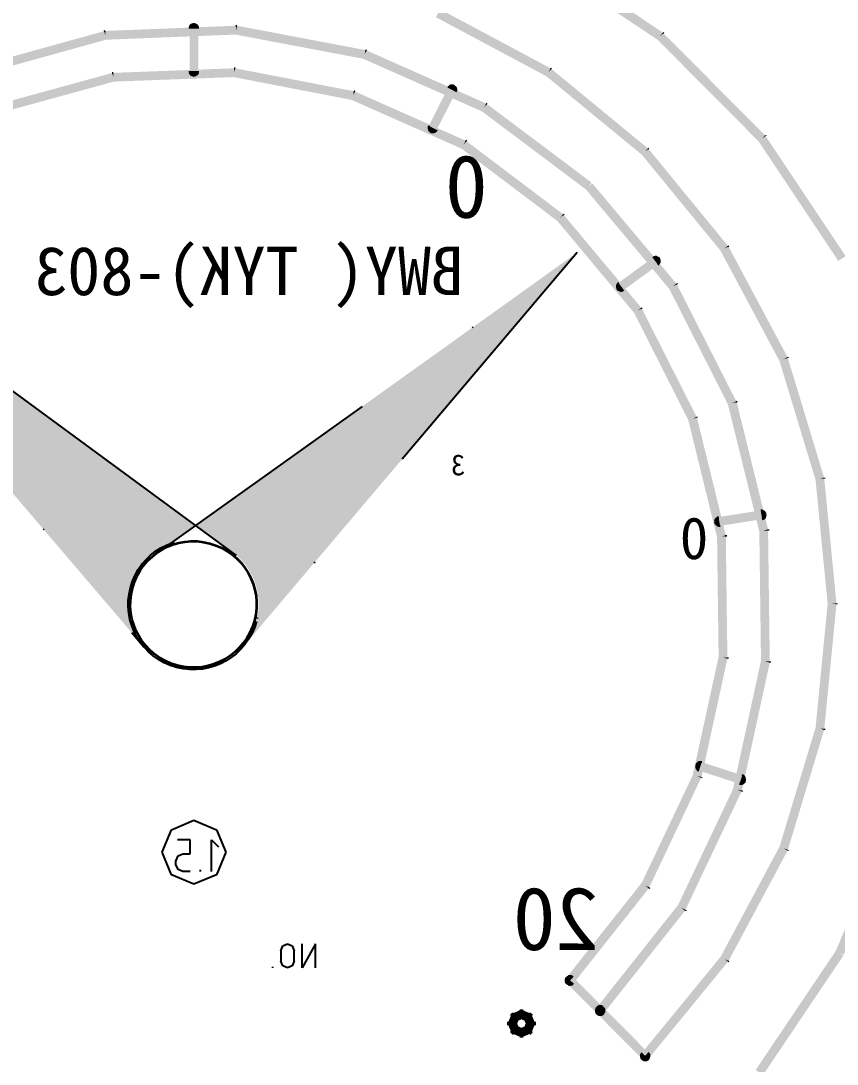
# Model space of a CAD drawing. Header units: millimetres. Extents: x -185079 to -2648, y 85916 to 249201.
# Drawn here: x -52766.3 to -52689.7, y 133402.8 to 133500.7 of the extents above; entities that cross this region are included whole.
import ezdxf

# ---------------------------------------------------------------- set-up
doc = ezdxf.new("R2010")
doc.units = ezdxf.units.MM
doc.linetypes.add('DASHDOT', pattern=[25.4, 12.7, -6.35, 0, -6.35])
doc.layers.get('0').update_dxf_attribs({"color": 255, "linetype": 'DASHDOT'})
doc.layers.add('1', color=4, linetype='Continuous')
doc.layers.add('细实线', color=3, linetype='Continuous', lineweight=35)
doc.styles.add('PDF SimSun', font='simsun.ttc')

msp = doc.modelspace()

# ---------------------------------------------------------------- hatches: boundary and pattern name
at = {"extrusion": (-0.004685415688226612, -0.01745240643729066, 0.9998367168639968)}
for points in [[(-85531.29033492669, 115290.3490224225), (-85531.14939437693, 115290.7447879433), (-85531.00897121709, 115291.1396562308), (-85518.19739240655, 115286.773698441), (-85518.33852287797, 115286.3786402318), (-85518.47965334938, 115285.9835820226)], [(-85539.11647017917, 115282.6406830612), (-85539.02056163379, 115283.051656029), (-85538.92517047832, 115283.4617317636), (-85527.49137617528, 115280.8013107699), (-85527.58747464232, 115280.3910451136), (-85527.68267587612, 115279.9802620675)], [(-85568.52536547373, 115272.5593564341), (-85568.6455403645, 115272.9532570246), (-85568.76481802203, 115273.3466402252), (-85557.03771355053, 115277.0043332511), (-85556.91824597132, 115276.6102427389), (-85556.79807108056, 115276.2163421484)], [(-85560.7834932046, 115275.7240389695), (-85560.38669141417, 115275.8305850188), (-85560.43038025244, 115275.9424582148), (-85560.50955263719, 115276.0311541114), (-85560.59714080715, 115276.1031824201), (-85560.71698385545, 115276.1400091327), (-85560.8391128209, 115276.1345151192), (-85560.94167299847, 115276.106976479), (-85561.05012760464, 115276.0505560325), (-85561.13469759989, 115275.9588419611), (-85561.17513282399, 115275.8524378326), (-85561.19852061679, 115275.7362032958), (-85561.18029499504, 115275.6174929202)], [(-85561.18029499504, 115275.6174929202), (-85560.7834932046, 115275.7240389695), (-85560.38669141417, 115275.8305850188), (-85559.350668778, 115271.9722004077), (-85559.74747056844, 115271.8656543585), (-85560.14427235887, 115271.7591083092)], [(-85556.88789964987, 115276.192222098), (-85556.91824597132, 115276.6102427389), (-85556.9478849812, 115277.0284533014), (-85544.71920923828, 115277.9483542322), (-85544.68886291682, 115277.5303335913), (-85544.65922390694, 115277.1121230288)], [(-85579.00841144762, 115266.363996364), (-85579.21409908465, 115266.720527906), (-85579.41997664334, 115267.0777667596), (-85568.85052068996, 115273.3099784882), (-85568.6455403645, 115272.9532570246), (-85568.4396628058, 115272.596018171)], [(-85518.54425414166, 115286.0208340963), (-85518.33852287797, 115286.3786402318), (-85518.13279161429, 115286.7364463673), (-85506.42656377696, 115279.9436019009), (-85506.6330023522, 115279.5856058438), (-85506.83873361588, 115279.2277997083)], [(-85544.7551823443, 115277.1136561166), (-85544.68886291682, 115277.5303335913), (-85544.62254348933, 115277.9470110661), (-85532.48874955303, 115276.0516206345), (-85532.55506898051, 115275.6349431598), (-85532.621388408, 115275.218265685)], [(-85566.77719755861, 115268.9604390921), (-85566.8966651378, 115269.3545296043), (-85567.016132717, 115269.7486201165), (-85556.16790913316, 115273.1013170508), (-85556.04844155397, 115272.7072265386), (-85555.92897397476, 115272.3131360264)], [(-85556.01809523252, 115272.2892058977), (-85556.04844155397, 115272.7072265386), (-85556.07808056385, 115273.1254371011), (-85544.75448118267, 115273.9395678669), (-85544.72413486122, 115273.5215472259), (-85544.69468577298, 115273.104043975)], [(-85527.76090550986, 115280.0146129413), (-85527.58747464232, 115280.3910451136), (-85527.41404377477, 115280.767477286), (-85516.72317447432, 115275.9147390591), (-85516.89660534187, 115275.5383068868), (-85517.0700362094, 115275.1618747144)], [(-85576.4873663582, 115263.2615211095), (-85576.69324391689, 115263.6187599631), (-85576.89893155392, 115263.9752915051), (-85567.10254269649, 115269.7117684579), (-85566.8966651378, 115269.3545296043), (-85566.69097750077, 115268.9979980623)], [(-85559.74747056844, 115271.8656543585), (-85560.14427235887, 115271.7591083092), (-85560.10039359896, 115271.6465278016), (-85560.02192852578, 115271.5576419833), (-85559.93363304423, 115271.4858035963), (-85559.81449730751, 115271.448786962), (-85559.69236834206, 115271.4542809755), (-85559.5898081645, 115271.4818196157), (-85559.48135355832, 115271.5382400622), (-85559.39607625149, 115271.6301440552), (-85559.35634833897, 115271.7363582621), (-85559.33225323459, 115271.8527827205), (-85559.350668778, 115271.9722004077)], [(-85544.79135152193, 115273.1053871411), (-85544.72413486122, 115273.5215472259), (-85544.65781543372, 115273.9382247007), (-85533.4393785746, 115272.1815119566), (-85533.50588792376, 115271.7655417934), (-85533.57291466283, 115271.348674397)], [(-85536.31248493146, 115272.4549965435), (-85536.71914207622, 115272.5376560907), (-85537.12598914266, 115272.6210229495), (-85536.31045613422, 115276.5367539685), (-85535.90431637935, 115276.4531971881), (-85535.49765923458, 115276.3705376409)], [(-85535.90431637935, 115276.4531971881), (-85535.49765923458, 115276.3705376409), (-85535.48700305002, 115276.4833535879), (-85535.51796028003, 115276.5986453737), (-85535.57438072654, 115276.7070999799), (-85535.65284579972, 115276.7959857982), (-85535.7633758296, 115276.8489627089), (-85535.87961036642, 115276.8723505017), (-85535.99832074204, 115276.8541248799), (-85536.11290521629, 115276.8233575716), (-85536.20179103459, 115276.7448924984), (-85536.27433673316, 115276.6564070952), (-85536.31045613422, 115276.5367539685)], [(-85532.71234965, 115275.249197969), (-85532.55506898051, 115275.6349431598), (-85532.39778831103, 115276.0206883505), (-85520.99767493152, 115271.4410462342), (-85521.15495560101, 115271.0553010434), (-85521.31223627049, 115270.6695558527)], [(-85536.71914207622, 115272.5376560907), (-85537.12598914266, 115272.6210229495), (-85537.13664532722, 115272.5082070025), (-85537.1056880972, 115272.3929152166), (-85537.0492676507, 115272.2844606105), (-85536.97080257752, 115272.1955747922), (-85536.86027254765, 115272.1425978815), (-85536.74403801082, 115272.1192100887), (-85536.62532763519, 115272.1374357104), (-85536.51003584938, 115272.1683929404), (-85536.42185734265, 115272.246668092), (-85536.34931164408, 115272.3351534952), (-85536.31248493146, 115272.4549965435)], [(-85533.66316859324, 115271.3797966026), (-85533.50588792376, 115271.7655417934), (-85533.34860725429, 115272.1512869842), (-85522.81665000526, 115267.8875493729), (-85522.97322336317, 115267.5019941038), (-85523.13050403266, 115267.1162489131)], [(-85506.90694291962, 115279.2784907019), (-85506.6330023522, 115279.5856058438), (-85506.35835447322, 115279.8929109074), (-85496.19052014958, 115270.9557725498), (-85496.46446071699, 115270.6486574079), (-85496.73910859598, 115270.3413523443)], [(-85517.13463700168, 115275.1991267881), (-85516.89660534187, 115275.5383068868), (-85516.65767644883, 115275.8769695954), (-85507.10592303285, 115269.0280969412), (-85507.34395469267, 115268.6889168426), (-85507.58217627413, 115268.3504440555)], [(-85521.39369457238, 115270.7159310232), (-85521.15495560101, 115271.0553010434), (-85520.91673401954, 115271.3937738305), (-85510.8593923645, 115264.3507937941), (-85511.09761394597, 115264.0123210071), (-85511.33635291734, 115263.6729509868)], [(-85523.21215225621, 115267.1633313951), (-85522.97322336317, 115267.5019941038), (-85522.73519170337, 115267.8411742024), (-85513.44523947446, 115261.3064668462), (-85513.6841683675, 115260.9678041375), (-85513.9222000273, 115260.6286240389)], [(-85507.65109288943, 115268.4009451274), (-85507.34395469267, 115268.6889168426), (-85507.03700641755, 115268.9775958693), (-85498.9946246793, 115260.3903336392), (-85499.30086564284, 115260.1018445342), (-85499.6080038396, 115259.813872819)], [(-85513.6232495503, 115266.109564104), (-85513.29460717161, 115265.8542950913), (-85512.96525748135, 115265.5992160002), (-85515.46693501118, 115262.4955923519), (-85515.79628470143, 115262.750671443), (-85516.12563439169, 115263.0057505341)], [(-85513.29460717161, 115265.8542950913), (-85512.96525748135, 115265.5992160002), (-85512.90886198085, 115265.6970144218), (-85512.88547418804, 115265.8132489586), (-85512.88684230017, 115265.9228362375), (-85512.91779953017, 115266.0381280233), (-85512.9876588965, 115266.142974118), (-85513.07543698812, 115266.2157097382), (-85513.19528003642, 115266.2525364508), (-85513.31151457326, 115266.2759242437), (-85513.42680635906, 115266.2449670137), (-85513.53867955506, 115266.2012781754), (-85513.6232495503, 115266.109564104)], [(-85515.79628470143, 115262.750671443), (-85516.12563439169, 115263.0057505341), (-85516.18132258064, 115262.9081420341), (-85516.205417685, 115262.7917175756), (-85516.20334226132, 115262.6823202184), (-85516.17238503131, 115262.5670284326), (-85516.10252566499, 115262.4621823379), (-85516.01474757337, 115262.3894467177), (-85515.89490452506, 115262.3526200051), (-85515.77866998823, 115262.3292322123), (-85515.66337820243, 115262.3601894423), (-85515.552212318, 115262.4036883589), (-85515.46693501118, 115262.4955923519)], [(-85511.4079808109, 115263.7363735886), (-85511.09761394597, 115264.0123210071), (-85510.78705715937, 115264.287561114), (-85502.56784464439, 115255.1434087427), (-85502.87750419776, 115254.8676512459), (-85503.18806098435, 115254.592411139)], [(-85513.99453523243, 115260.6918567191), (-85513.6841683675, 115260.9678041375), (-85513.3736115809, 115261.2430442444), (-85505.78652750328, 115252.7670879284), (-85506.0963769783, 115252.4920377432), (-85506.40674384324, 115252.2160903247)], [(-85499.65397859502, 115259.8834252889), (-85499.30086564284, 115260.1018445342), (-85498.94794261233, 115260.320971091), (-85492.74293907592, 115250.3470641252), (-85493.09586210645, 115250.1279375683), (-85493.44897505862, 115249.909518323)], [(-85503.24747465957, 115254.6583550974), (-85502.87750419776, 115254.8676512459), (-85502.50824104752, 115255.0767574728), (-85496.56864094432, 115244.3036109918), (-85496.93790409456, 115244.0945047649), (-85497.3071672448, 115243.885398538)], [(-85506.46905871836, 115252.2956631246), (-85506.0963769783, 115252.4920377432), (-85505.72711382806, 115252.70114397), (-85500.25208077728, 115242.7374908825), (-85500.62134392752, 115242.5283846557), (-85500.99402566758, 115242.3320100371)], [(-85493.48240812743, 115249.9831966943), (-85493.09586210645, 115250.1279375683), (-85492.70950600712, 115250.2733857539), (-85488.57232421456, 115239.2627183364), (-85488.95887023554, 115239.1179774623), (-85489.34541625652, 115238.9732365883)], [(-85501.17857217652, 115243.8354714899), (-85501.34877626706, 115244.2151803312), (-85501.44108067517, 115244.1494468663), (-85501.52996649346, 115244.0709817931), (-85501.58223609258, 115243.9606416849), (-85501.59018099889, 115243.834904208), (-85501.57537396695, 115243.7289254406), (-85501.53149520703, 115243.616344933), (-85501.45232282228, 115243.5276490364), (-85501.35200304406, 115243.4590393176), (-85501.24489160402, 115243.4187940151), (-85501.12276263857, 115243.4242880286), (-85501.00747085275, 115243.4552452586)], [(-85497.69535091308, 115245.8422472035), (-85497.52495690089, 115245.4618310506), (-85497.35404549878, 115245.0823121309), (-85501.00747085275, 115243.4552452586), (-85501.17857217652, 115243.8354714899), (-85501.34877626706, 115244.2151803312)], [(-85497.52495690089, 115245.4618310506), (-85497.35404549878, 115245.0823121309), (-85497.26244840224, 115245.1478556742), (-85497.17356258395, 115245.2263207473), (-85497.12058567326, 115245.3368507772), (-85497.11334807852, 115245.4623983325), (-85497.12815511046, 115245.5683770999), (-85497.17184394872, 115245.6802502959), (-85497.2503090219, 115245.7691361141), (-85497.35152603334, 115245.8382632229), (-85497.45863747339, 115245.8785085253), (-85497.58076643884, 115245.8730145118), (-85497.69535091308, 115245.8422472035)], [(-85501.01814571796, 115242.4218386064), (-85500.62134392752, 115242.5283846557), (-85500.22454213709, 115242.634930705), (-85497.13392396616, 115231.6867618188), (-85497.53072575659, 115231.5802157695), (-85497.92752754701, 115231.4736697202)], [(-85497.33470588499, 115243.9879587156), (-85496.93790409456, 115244.0945047649), (-85496.54110230412, 115244.2010508142), (-85493.20035045432, 115232.3721610561), (-85493.59715224475, 115232.2656150068), (-85493.99395403519, 115232.1590689575)], [(-85489.36592779541, 115239.0496262378), (-85488.95887023554, 115239.1179774623), (-85488.55181267567, 115239.1863286869), (-85486.61719911019, 115227.584245231), (-85487.02444659172, 115227.516601318), (-85487.4315041516, 115227.4482500934)], [(-85497.9516475974, 115231.5634982895), (-85497.53072575659, 115231.5802157695), (-85497.10980391578, 115231.5969332495), (-85496.57168814795, 115220.2394108386), (-85496.99260998875, 115220.2226933586), (-85497.4133419079, 115220.2052685671)], [(-85494.01807408556, 115232.2488975268), (-85493.59715224475, 115232.2656150068), (-85493.17623040396, 115232.2823324868), (-85492.58017978247, 115219.9917232019), (-85493.00110162327, 115219.9750057219), (-85493.42202346408, 115219.9582882419)], [(-85487.43947400391, 115227.5287656443), (-85487.02444659172, 115227.516601318), (-85486.60941917953, 115227.5044369916), (-85486.98040927181, 115215.7511471689), (-85487.395436684, 115215.7633114952), (-85487.81046409618, 115215.7754758215)], [(-85496.93235185668, 115221.1731086212), (-85496.90764584375, 115221.5922619348), (-85497.02635621937, 115221.5740363131), (-85497.13822941537, 115221.5303474748), (-85497.22963659026, 115221.46409662), (-85497.29876369901, 115221.3628796085), (-85497.3391989231, 115221.25647548), (-85497.3462465962, 115221.1302206132), (-85497.31528936618, 115221.0149288274), (-85497.2622875095, 115220.9192058295), (-85497.17038351648, 115220.8339285226), (-85497.0734823281, 115220.778050412), (-85496.9570578696, 115220.7539553077)], [(-85492.92568593616, 115221.3829590445), (-85492.95039194908, 115220.9638057309), (-85492.97528788367, 115220.5453597289), (-85496.9570578696, 115220.7539553077), (-85496.93235185668, 115221.1731086212), (-85496.90764584375, 115221.5922619348)], [(-85497.3958485437, 115220.2926212976), (-85496.99260998875, 115220.2226933586), (-85496.58918151213, 115220.1520581081), (-85498.623821192, 115208.9689491602), (-85499.02705974695, 115209.0388770991), (-85499.429780912, 115209.1097022713)], [(-85492.95039194908, 115220.9638057309), (-85492.97528788367, 115220.5453597289), (-85492.85728481962, 115220.563395429), (-85492.74541162362, 115220.6070842673), (-85492.6531072155, 115220.6728177322), (-85492.58398010675, 115220.7740347436), (-85492.54444211588, 115220.880956262), (-85492.53649720957, 115221.0066937389), (-85492.56745443957, 115221.1219855248), (-85492.62116360784, 115221.217518601), (-85492.71236028928, 115221.3029858295), (-85492.8101587109, 115221.35938133), (-85492.92568593616, 115221.3829590445)], [(-85493.40434017824, 115220.0449336609), (-85493.00110162327, 115219.9750057219), (-85492.59767314667, 115219.9043704714), (-85494.79878516543, 115207.8105741734), (-85495.20221364204, 115207.8812094239), (-85495.60564211865, 115207.9518446744)], [(-85478.37152458576, 115221.1543571323), (-85477.95897301237, 115221.1005793914), (-85477.54623151734, 115221.0460943389), (-85479.3479177207, 115207.6172472054), (-85479.76046929408, 115207.6710249463), (-85480.17302086747, 115207.7248026872)], [(-85487.80551241859, 115215.8587026507), (-85487.395436684, 115215.7633114952), (-85486.98587833933, 115215.6670231065), (-85489.64853923579, 115204.218977822), (-85490.05880489203, 115204.315076289), (-85490.4690705483, 115204.4111747561)], [(-85499.41570613763, 115209.2097866101), (-85499.02705974695, 115209.0388770991), (-85498.63789596637, 115208.8688648214), (-85503.15188333337, 115198.4357819174), (-85503.54104711395, 115198.6057941951), (-85503.92969350461, 115198.7767037061)], [(-85495.59137742262, 115208.0512217016), (-85495.20221364204, 115207.8812094239), (-85494.81356725137, 115207.7102999129), (-85499.69190971764, 115196.4369999338), (-85500.08055610831, 115196.6079094447), (-85500.46971988889, 115196.7779217225)], [(-85490.4345297528, 115204.4886970782), (-85490.05880489203, 115204.315076289), (-85489.68289010962, 115204.1407481882), (-85494.51926863822, 115193.4284891976), (-85494.89589073221, 115193.6026273767), (-85495.27161559298, 115193.7762481659)], [(-85480.15482019172, 115207.8123453394), (-85479.76046929408, 115207.6710249463), (-85479.36541108489, 115207.5298944749), (-85483.75086570898, 115194.7259717629), (-85484.14521660662, 115194.867292156), (-85484.54027481581, 115195.0084226274)], [(-85503.54104711395, 115198.6057941951), (-85503.92969350461, 115198.7767037061), (-85503.953788609, 115198.6602792476), (-85503.94810467382, 115198.5374429706), (-85503.91714744382, 115198.4221511848), (-85503.8507066673, 115198.3300366983), (-85503.75950998587, 115198.2445694699), (-85503.65258846748, 115198.205031479), (-85503.536164009, 115198.1809363746), (-85503.42157953474, 115198.211703683), (-85503.30970633875, 115198.2553925212), (-85503.22101044211, 115198.334564906), (-85503.15188333337, 115198.4357819174)], [(-85503.54104711395, 115198.6057941951), (-85503.3346085387, 115198.9637902523), (-85503.44513856857, 115199.016767163), (-85503.55795451558, 115199.0274233475), (-85503.67324630139, 115198.9964661175), (-85503.78511949739, 115198.9527772792), (-85503.87039680421, 115198.8608732862), (-85503.92608499315, 115198.7632647863), (-85503.96291170576, 115198.643421738), (-85503.94468608401, 115198.5247113623), (-85503.91372885401, 115198.4094195765), (-85503.8472880775, 115198.3173050901), (-85503.74677837762, 115198.2479880597)], [(-85503.74677837762, 115198.2479880597), (-85503.54104711395, 115198.6057941951), (-85503.3346085387, 115198.9637902523), (-85499.87482484464, 115196.9657155802), (-85500.08055610831, 115196.6079094447), (-85500.28699468356, 115196.2499133876)], [(-85500.08055610831, 115196.6079094447), (-85500.46971988889, 115196.7779217225), (-85500.4931076817, 115196.6616871856), (-85500.48832097976, 115196.5393682985), (-85500.45736374975, 115196.4240765127), (-85500.39092297324, 115196.3319620263), (-85500.2997262918, 115196.2464947978), (-85500.19280477341, 115196.2069568069), (-85500.07638031493, 115196.1828617025), (-85499.96108852912, 115196.2138189325), (-85499.84921533312, 115196.2575077708), (-85499.76122674806, 115196.3364902339), (-85499.69190971764, 115196.4369999338)], [(-85500.08055610831, 115196.6079094447), (-85499.87482484464, 115196.9657155802), (-85499.98516495284, 115197.0179851793), (-85500.09817082151, 115197.0293486754), (-85500.21346260732, 115196.9983914454), (-85500.32533580333, 115196.9547026072), (-85500.40990579857, 115196.8629885358), (-85500.46630129908, 115196.7651901142), (-85500.48968909188, 115196.6489555774), (-85500.48490238994, 115196.5266366903), (-85500.45394515993, 115196.4113449045), (-85500.38750438343, 115196.319230418), (-85500.28699468356, 115196.2499133876)], [(-85500.08055610831, 115196.6079094447), (-85500.28699468356, 115196.2499133876), (-85500.17646465369, 115196.1969364769), (-85500.06364870668, 115196.1862802924), (-85499.94835692087, 115196.2172375224), (-85499.83648372487, 115196.2609263606), (-85499.75191372962, 115196.352640432), (-85499.69551822911, 115196.4504388536), (-85499.6586915165, 115196.5702819019), (-85499.67691713825, 115196.6889922775), (-85499.70787436825, 115196.8042840633), (-85499.77431514476, 115196.8963985498), (-85499.87482484464, 115196.9657155802)], [(-85500.28699468356, 115196.2499133876), (-85500.08055610831, 115196.6079094447), (-85499.87482484464, 115196.9657155802), (-85494.68996954687, 115193.9597262006), (-85494.89589073221, 115193.6026273767), (-85495.10162199588, 115193.2448212413)], [(-85507.30139725187, 115193.2396165871), (-85507.71413874692, 115193.2941016396), (-85508.1266903203, 115193.3478793805), (-85508.03835121213, 115193.9903786709), (-85507.62560971708, 115193.9358936185), (-85507.2130581437, 115193.8821158776)], [(-85507.62560971708, 115193.9358936185), (-85508.03835121213, 115193.9903786709), (-85508.02656235489, 115194.0481422836), (-85508.00223181107, 115194.1100317976), (-85507.97358544421, 115194.1586723134), (-85507.94564638891, 115194.2071229076), (-85507.87899511895, 115194.2667265045)], [(-85507.37241423686, 115193.605768044), (-85507.62560971708, 115193.9358936185), (-85507.87899511895, 115194.2667265045), (-85507.36857655131, 115194.6646379128), (-85507.11519114942, 115194.3338050267), (-85506.86199566921, 115194.0036794522)], [(-85507.11519114942, 115194.3338050267), (-85507.36857655131, 115194.6646379128), (-85507.32106870813, 115194.6910438803), (-85507.27285355337, 115194.7176397695), (-85507.20919551213, 115194.7347327185), (-85507.15756176756, 115194.7485969995), (-85507.06160333019, 115194.7470639117)], [(-85507.16896889033, 115193.9212534533), (-85507.11519114942, 115194.3338050267), (-85507.06160333019, 115194.7470639117), (-85506.4198113513, 115194.6585348818), (-85506.47339917054, 115194.2452759969), (-85506.52788422302, 115193.8325345019)], [(-85506.80352474502, 115193.9920805167), (-85506.47339917054, 115194.2452759969), (-85506.14346351773, 115194.4991787887), (-85505.74587957772, 115193.9871556762), (-85506.07529784062, 115193.7341501177), (-85506.40523349345, 115193.4802473259)], [(-85506.47339917054, 115194.2452759969), (-85506.4198113513, 115194.6585348818), (-85506.36185781701, 115194.6460387131), (-85506.29996830299, 115194.6217081692), (-85506.25151770879, 115194.5937691139), (-85506.20287719295, 115194.5651227471), (-85506.14346351773, 115194.4991787887)], [(-85507.71413874692, 115193.2941016396), (-85508.04407439973, 115193.0401988478), (-85508.0706702889, 115193.0884140025), (-85508.09707625642, 115193.1359218457), (-85508.11435912715, 115193.2002871985), (-85508.12803348643, 115193.2512136315), (-85508.1266903203, 115193.3478793805)], [(-85506.98591184252, 115193.0361712406), (-85507.31584749534, 115192.7822684488), (-85507.64597306981, 115192.5290729686), (-85508.04407439973, 115193.0401988478), (-85507.71413874692, 115193.2941016396), (-85507.38401317244, 115193.5472971198)], [(-85507.31584749534, 115192.7822684488), (-85507.36962523624, 115192.3697168754), (-85507.42809616044, 115192.381315811), (-85507.48927836289, 115192.4058362764), (-85507.53843626866, 115192.4335854101), (-85507.5870767845, 115192.462231777), (-85507.64597306981, 115192.5290729686)], [(-85506.62098508712, 115193.1061010707), (-85506.67476282803, 115192.6935494973), (-85506.72835064727, 115192.2802906123), (-85507.36962523624, 115192.3697168754), (-85507.31584749534, 115192.7822684488), (-85507.26225967609, 115193.1955273338)], [(-85506.41772966225, 115193.4222937916), (-85506.1636369488, 115193.0916508272), (-85505.91044146859, 115192.7615252527), (-85506.42137742616, 115192.3627166113), (-85506.67476282803, 115192.6935494973), (-85506.92795830824, 115193.0236750718)], [(-85506.48784941401, 115193.7879278586), (-85506.07529784062, 115193.7341501177), (-85505.66326365714, 115193.6794751436), (-85505.7510853754, 115193.0378730863), (-85506.1636369488, 115193.0916508272), (-85506.57637844385, 115193.1461358797)], [(-85506.1636369488, 115193.0916508272), (-85505.7510853754, 115193.0378730863), (-85505.76339162256, 115192.9792122405), (-85505.78791208804, 115192.918030038), (-85505.81566122168, 115192.8688721322), (-85505.84430758854, 115192.8202316164), (-85505.91044146859, 115192.7615252527)], [(-85506.07529784062, 115193.7341501177), (-85505.74587957772, 115193.9871556762), (-85505.71876629864, 115193.9398377547), (-85505.69217040947, 115193.8916226), (-85505.67488753873, 115193.8272572471), (-85505.66121317945, 115193.7763308141), (-85505.66326365714, 115193.6794751436)], [(-85506.67476282803, 115192.6935494973), (-85506.42137742616, 115192.3627166113), (-85506.46888526934, 115192.3363106437), (-85506.51639311251, 115192.3099046762), (-85506.58075846532, 115192.2926218055), (-85506.63168489833, 115192.2789474462), (-85506.72835064727, 115192.2802906123)], [(-85494.89589073221, 115193.6026273767), (-85495.27161559298, 115193.7762481659), (-85495.3084423056, 115193.6564051176), (-85495.30636688191, 115193.5470077604), (-85495.2754096519, 115193.4317159746), (-85495.20625759715, 115193.3266799583), (-85495.11777219396, 115193.2541342597), (-85495.00724216408, 115193.201157349), (-85494.89513352864, 115193.1903112428), (-85494.77642315302, 115193.2085368646), (-85494.66454995703, 115193.2522257028), (-85494.57566413873, 115193.330690776), (-85494.51926863822, 115193.4284891976)], [(-85494.89589073221, 115193.6026273767), (-85495.10162199588, 115193.2448212413), (-85494.99109196602, 115193.1918443306), (-85494.87827601901, 115193.181188146), (-85494.76369154477, 115193.2119554544), (-85494.65181834876, 115193.2556442926), (-85494.56654104195, 115193.3475482856), (-85494.50995561978, 115193.4446393957), (-85494.48656782699, 115193.5608739325), (-85494.49206184049, 115193.683002898), (-85494.5230190705, 115193.7982946838), (-85494.58875253543, 115193.8905990919), (-85494.68996954687, 115193.9597262006)]]:
    msp.add_hatch(color=7, dxfattribs=at).paths.add_polyline_path(points, flags=16)
at = {"lineweight": -3, "ltscale": 2, "extrusion": (-0.004685415688226613, -0.01745240643729066, 0.9998367168639968)}
h = msp.add_hatch(color=256, dxfattribs=at)
edge = h.paths.add_edge_path(flags=0)
edge.add_arc((-85546.81456326078, 115223.5212265178), 6.123563608280685, 124.57498612073391, 235.52270784848912, ccw=False)
edge.add_line((-85550.28958965564, 115228.5632720173), (-85548.51449344674, 115230.7266616818))
edge.add_line((-85548.51449344675, 115230.7266616818), (-85593.68668579642, 115248.279851283))
edge.add_line((-85593.6866857964, 115248.279851283), (-85550.2809875103, 115218.4732631474))
h = msp.add_hatch(color=256, dxfattribs=at)
edge = h.paths.add_edge_path(flags=0)
edge.add_line((-85548.5144934468, 115230.7266616817), (-85545.1001380083, 115229.3998979083))
edge.add_arc((-85546.81456326076, 115223.5212265177), 6.123563608223306, 334.74635020876536, 73.74147711390577, ccw=False)
edge.add_line((-85541.27624105239, 115220.9087529044), (-85520.59346210539, 115264.7552795785))
edge.add_line((-85520.59346210539, 115264.7552795785), (-85548.51449344683, 115230.7266616818))

# ---------------------------------------------------------------- linework, layer by layer
at = {"extrusion": (-0.004685415688226612, -0.01745240643729066, 0.9998367168639968)}
for p, q in [((-52746.11145141943, 133500.1979082816, 2083.102390758131), (-52746.01844196442, 133500.1979082816, 2083.102826617259)), ((-52758.47800587816, 133499.6933849917, 2083.035632263813), (-52758.38572985919, 133499.7065655711, 2083.036294756323)), ((-52706.06680095862, 133499.5608469432, 2083.278927163644), (-52706.01406687633, 133499.5081246255, 2083.278254003509)), ((-52733.96950287601, 133497.9154712795, 2083.119449601516), (-52733.87649126474, 133497.8891101207, 2083.119425329957)), ((-52746.28322879648, 133496.2034604644, 2083.031861666704), (-52746.19021934146, 133496.2034604644, 2083.032297525832)), ((-52716.59124191016, 133496.2034604644, 2083.171003687421), (-52716.52532538544, 133496.1507381467, 2083.170392302595)), ((-52757.72262358727, 133495.765572326, 2082.970611143945), (-52757.62961521039, 133495.7787529054, 2082.971277068417)), ((-52735.04282368573, 133494.0535615109, 2083.047009200153), (-52734.94981207445, 133494.0272003521, 2083.046984928595)), ((-52722.64903739791, 133492.912709137, 2083.085174853357), (-52722.56920601294, 133492.859254565, 2083.084615894395)), ((-52724.5704590387, 133489.4220523553, 2083.015240414255), (-52724.49062771363, 133489.3693300376, 2083.0146942367)), ((-52696.46919373068, 133489.9133950657, 2083.155504539036), (-52696.41645851037, 133489.8467599142, 2083.15458853215)), ((-52707.45812437587, 133488.692726961, 2083.082701347572), (-52707.40465787578, 133488.6392723889, 2083.082018837991)), ((-52715.42420895533, 133482.521286777, 2082.937646762549), (-52715.35755899457, 133482.4553838799, 2082.936808744341)), ((-52699.95510198893, 133479.5490661189, 2082.958256921357), (-52699.90163441071, 133479.4824309674, 2082.957344346432)), ((-52704.79276852871, 133476.0056870195, 2082.873736149636), (-52704.73929987236, 133475.9258712886, 2082.872593509367)), ((-52708.07940522674, 133473.7364305968, 2082.818723922522), (-52708.02666892831, 133473.6566148659, 2082.817577850291)), ((-52694.36049794926, 133469.1049214412, 2082.802169022567), (-52694.33339423769, 133469.0258379648, 2082.800915613088)), ((-52699.17175078892, 133464.9647549961, 2082.707354953975), (-52699.13146457501, 133464.8849392651, 2082.706150538397)), ((-52702.89640370428, 133463.5046396986, 2082.664413869601), (-52702.85611755028, 133463.4255562221, 2082.663222235431)), ((-52690.92627817865, 133457.7857327413, 2082.620683054427), (-52690.91308920754, 133457.7059170104, 2082.619351656269)), ((-52696.18787357505, 133452.9418698062, 2082.511475396373), (-52696.18786489013, 133452.8356929165, 2082.509622092219)), ((-52700.15134902197, 133452.3846241987, 2082.483174968525), (-52700.15134033705, 133452.278447309, 2082.48132166437)), ((-52689.77185049886, 133446.0008302353, 2082.420384414241), (-52689.7718440301, 133445.9217467588, 2082.419004022181)), ((-52700.00467080776, 133440.9050717825, 2082.283483796245), (-52700.00466320097, 133440.8120754722, 2082.281860557433)), ((-52696.02793804841, 133440.5469993751, 2082.295869239448), (-52696.02793044162, 133440.4540030648, 2082.294246000637)), ((-52690.91116786399, 133434.2166599838, 2082.20934965161), (-52690.92434383767, 133434.1375765073, 2082.207907484241)), ((-52702.42932410805, 133429.7052405517, 2082.076625504493), (-52702.46886490672, 133429.6254248208, 2082.075047005097)), ((-52698.63853532885, 133428.4311178749, 2082.072149688078), (-52698.67807612751, 133428.351302144, 2082.070571188682)), ((-52694.32962001171, 133422.8842907044, 2081.995520753074), (-52694.35671072585, 133422.8044749735, 2081.994000597025)), ((-52749.4320611144, 133420.8266558068, 2081.701384203001), (-52749.43207524985, 133420.999467848, 2081.704400615281)), ((-52707.33307836494, 133419.3540921843, 2081.872963674424), (-52707.37261808548, 133419.261095874, 2081.871155109684)), ((-52703.93915917362, 133417.2437349691, 2081.852031366907), (-52703.97943125208, 133417.1507386588, 2081.850219370205)), ((-52741.90208265952, 133413.4089186137, 2081.607192537936), (-52741.90200126087, 133412.4137848679, 2081.589822604514)), ((-52740.65626045004, 133412.4137848679, 2081.595660371261), (-52740.65634184868, 133413.4089186137, 2081.613030304684)), ((-52742.64456115376, 133411.7899041089, 2081.575452835827), (-52742.6445709168, 133411.909261578, 2081.577536205325)), ((-52699.89615057351, 133412.4401460267, 2081.787129758911), (-52699.94960725066, 133412.3735108752, 2081.785716117586))]:
    msp.add_line(p, q, dxfattribs=at)
at = {"lineweight": -3, "ltscale": 2, "extrusion": (-0.004685415688226612, -0.01745240643729066, 0.9998367168639968)}
for p, q in [((-52788.95370285259, 133481.9629118005, 2082.583327676929), (-52754.75965096249, 133441.9258783583, 2082.044710496819)), ((-52754.90609555669, 133449.6999712381, 2082.179723016908), (-52714.08907637824, 133478.9201903068, 2082.881045372401)), ((-52714.08907637824, 133478.9201903068, 2082.881045372401), (-52745.4314762673, 133441.9428805439, 2082.088720788071))]:
    msp.add_line(p, q, dxfattribs=at)
at = {"extrusion": (-0.004685415688226612, -0.01745240643729066, 0.9998367168639968)}
for points, elevation in [([(-85560.38669141414, 115275.8305850187), (-85560.43038025241, 115275.9424582147), (-85560.50955263716, 115276.0311541114), (-85560.59714080712, 115276.10318242), (-85560.71698385543, 115276.1400091327), (-85560.83911282088, 115276.1345151191), (-85560.94167299844, 115276.106976479), (-85561.05012760461, 115276.0505560325), (-85561.13469759986, 115275.9588419611), (-85561.17513282396, 115275.8524378326), (-85561.19852061676, 115275.7362032958), (-85561.180294995, 115275.6174929202)], 5.10680900703519e-10), ([(-85560.14427235884, 115271.7591083091), (-85560.10039359893, 115271.6465278016), (-85560.02192852575, 115271.5576419833), (-85559.9336330442, 115271.4858035963), (-85559.81449730748, 115271.448786962), (-85559.69236834203, 115271.4542809755), (-85559.58980816447, 115271.4818196157), (-85559.4813535583, 115271.5382400622), (-85559.39607625146, 115271.6301440552), (-85559.35634833894, 115271.736358262), (-85559.33225323456, 115271.8527827205), (-85559.35066877797, 115271.9722004077)], 5.106809269993431e-10), ([(-85535.49765923455, 115276.3705376409), (-85535.48700304999, 115276.4833535879), (-85535.51796028, 115276.5986453737), (-85535.57438072651, 115276.7070999799), (-85535.65284579969, 115276.7959857981), (-85535.76337582957, 115276.8489627088), (-85535.87961036639, 115276.8723505016), (-85535.99832074202, 115276.8541248799), (-85536.11290521626, 115276.8233575715), (-85536.20179103456, 115276.7448924983), (-85536.27433673313, 115276.6564070952), (-85536.31045613419, 115276.5367539685)], 5.106808972148567e-10), ([(-85537.12598914263, 115272.6210229494), (-85537.13664532719, 115272.5082070024), (-85537.10568809717, 115272.3929152166), (-85537.04926765067, 115272.2844606104), (-85536.97080257749, 115272.1955747921), (-85536.86027254762, 115272.1425978815), (-85536.74403801079, 115272.1192100887), (-85536.62532763516, 115272.1374357104), (-85536.51003584935, 115272.1683929404), (-85536.42185734262, 115272.2466680919), (-85536.34931164405, 115272.3351534951), (-85536.31248493143, 115272.4549965434)], 5.106809264047714e-10), ([(-85512.96525748132, 115265.5992160001), (-85512.90886198082, 115265.6970144218), (-85512.885474188, 115265.8132489586), (-85512.88684230014, 115265.9228362375), (-85512.91779953014, 115266.0381280233), (-85512.98765889647, 115266.142974118), (-85513.07543698809, 115266.2157097382), (-85513.1952800364, 115266.2525364508), (-85513.31151457323, 115266.2759242436), (-85513.42680635903, 115266.2449670136), (-85513.53867955503, 115266.2012781754), (-85513.62324955028, 115266.109564104)], 5.106809745981133e-10), ([(-85516.12563439166, 115263.0057505341), (-85516.18132258061, 115262.9081420341), (-85516.20541768498, 115262.7917175756), (-85516.20334226129, 115262.6823202184), (-85516.17238503128, 115262.5670284326), (-85516.10252566496, 115262.4621823379), (-85516.01474757334, 115262.3894467177), (-85515.89490452503, 115262.3526200051), (-85515.7786699882, 115262.3292322122), (-85515.6633782024, 115262.3601894423), (-85515.55221231797, 115262.4036883589), (-85515.46693501115, 115262.4955923519)], 5.106810002142453e-10), ([(-85501.34877626703, 115244.2151803312), (-85501.44108067514, 115244.1494468663), (-85501.52996649343, 115244.0709817931), (-85501.58223609255, 115243.9606416849), (-85501.59018099886, 115243.8349042079), (-85501.57537396692, 115243.7289254406), (-85501.531495207, 115243.616344933), (-85501.45232282225, 115243.5276490364), (-85501.35200304403, 115243.4590393175), (-85501.24489160399, 115243.4187940151), (-85501.12276263854, 115243.4242880286), (-85501.00747085272, 115243.4552452586)], 5.106811381726731e-10), ([(-85497.35404549875, 115245.0823121308), (-85497.26244840221, 115245.1478556741), (-85497.17356258392, 115245.2263207473), (-85497.12058567323, 115245.3368507772), (-85497.11334807849, 115245.4623983325), (-85497.12815511043, 115245.5683770998), (-85497.17184394869, 115245.6802502958), (-85497.25030902187, 115245.7691361141), (-85497.35152603331, 115245.8382632229), (-85497.45863747336, 115245.8785085253), (-85497.58076643881, 115245.8730145118), (-85497.69535091305, 115245.8422472035)], 5.106811215132305e-10), ([(-85496.90764584372, 115221.5922619348), (-85497.02635621934, 115221.574036313), (-85497.13822941534, 115221.5303474748), (-85497.22963659023, 115221.4640966199), (-85497.29876369899, 115221.3628796085), (-85497.33919892307, 115221.25647548), (-85497.34624659616, 115221.1302206132), (-85497.31528936615, 115221.0149288274), (-85497.26228750947, 115220.9192058294), (-85497.17038351645, 115220.8339285226), (-85497.07348232807, 115220.778050412), (-85496.95705786957, 115220.7539553076)], 5.10681301020534e-10), ([(-85492.97528788364, 115220.5453597289), (-85492.85728481959, 115220.563395429), (-85492.74541162359, 115220.6070842672), (-85492.65310721548, 115220.6728177322), (-85492.58398010672, 115220.7740347436), (-85492.54444211585, 115220.880956262), (-85492.53649720954, 115221.0066937389), (-85492.56745443954, 115221.1219855247), (-85492.62116360781, 115221.217518601), (-85492.71236028925, 115221.3029858295), (-85492.81015871087, 115221.35938133), (-85492.92568593613, 115221.3829590445)], 5.106812970224203e-10), ([(-85540.6246736978, 115199.2161725366), (-85541.2647906681, 115199.0442934374), (-85541.7641775821, 115199.1164617757), (-85542.07716658084, 115199.5139459318), (-85542.16320109123, 115199.8343580727), (-85542.09464126438, 115200.3471839065), (-85541.69857173153, 115200.6597930619), (-85541.05845476122, 115200.8316721611), (-85541.4025928028, 115202.1133207248), (-85542.52934013284, 115201.810775526)], 5.106814308366323e-10), ([(-85538.69159117865, 115199.7352284238), (-85539.46951028364, 115202.632376612), (-85538.65732429257, 115202.1634314292)], 5.106814287950152e-10), ([(-85530.46907527295, 115194.2614145769), (-85530.40711718629, 115194.7451686827), (-85530.03238496855, 115195.0383989719), (-85529.54914825263, 115194.975543652), (-85529.2659382934, 115194.5844713146)], 5.10681484160061e-10), ([(-85526.91293899177, 115193.5396613218), (-85527.49808761541, 115195.7188882671), (-85528.1160759713, 115193.2166045841), (-85528.70122459494, 115195.3958315294)], 5.106814784277797e-10), ([(-85529.00783476225, 115193.6232348918), (-85529.06047983047, 115193.155630984), (-85529.4472363449, 115192.8591720266), (-85529.91844876413, 115192.9252560147), (-85530.21097174178, 115193.3001781541)], 5.106814932272799e-10), ([(-85503.92969350459, 115198.7767037061), (-85503.95378860897, 115198.6602792476), (-85503.9481046738, 115198.5374429706), (-85503.91714744379, 115198.4221511848), (-85503.85070666728, 115198.3300366983), (-85503.75950998584, 115198.2445694698), (-85503.65258846745, 115198.205031479), (-85503.53616400897, 115198.1809363746), (-85503.42157953471, 115198.2117036829), (-85503.30970633872, 115198.2553925212), (-85503.22101044208, 115198.3345649059), (-85503.15188333334, 115198.4357819174)], 5.106814598575768e-10), ([(-85503.33460853867, 115198.9637902523), (-85503.44513856854, 115199.0167671629), (-85503.55795451555, 115199.0274233475), (-85503.67324630136, 115198.9964661175), (-85503.78511949736, 115198.9527772792), (-85503.87039680418, 115198.8608732862), (-85503.92608499312, 115198.7632647862), (-85503.96291170573, 115198.643421738), (-85503.94468608398, 115198.5247113623), (-85503.91372885398, 115198.4094195765), (-85503.84728807746, 115198.3173050901), (-85503.7467783776, 115198.2479880597)], 5.106814611267587e-10), ([(-85500.46971988886, 115196.7779217224), (-85500.49310768167, 115196.6616871856), (-85500.48832097973, 115196.5393682985), (-85500.45736374972, 115196.4240765127), (-85500.39092297321, 115196.3319620262), (-85500.29972629178, 115196.2464947978), (-85500.19280477338, 115196.2069568069), (-85500.0763803149, 115196.1828617025), (-85499.96108852909, 115196.2138189325), (-85499.84921533309, 115196.2575077708), (-85499.76122674803, 115196.3364902339), (-85499.69190971761, 115196.4369999337)], 5.106814745808498e-10), ([(-85499.8748248446, 115196.9657155802), (-85499.98516495281, 115197.0179851793), (-85500.09817082148, 115197.0293486754), (-85500.2134626073, 115196.9983914454), (-85500.3253358033, 115196.9547026072), (-85500.40990579854, 115196.8629885358), (-85500.46630129905, 115196.7651901142), (-85500.48968909185, 115196.6489555773), (-85500.48490238992, 115196.5266366903), (-85500.45394515991, 115196.4113449044), (-85500.3875043834, 115196.319230418), (-85500.28699468353, 115196.2499133876)], 5.1068147584495e-10), ([(-85500.28699468353, 115196.2499133876), (-85500.17646465366, 115196.1969364769), (-85500.06364870665, 115196.1862802923), (-85499.94835692084, 115196.2172375223), (-85499.83648372484, 115196.2609263606), (-85499.75191372959, 115196.3526404319), (-85499.69551822908, 115196.4504388536), (-85499.65869151647, 115196.5702819019), (-85499.67691713822, 115196.6889922775), (-85499.70787436822, 115196.8042840633), (-85499.77431514474, 115196.8963985498), (-85499.8748248446, 115196.9657155802)], 5.106814707771153e-10), ([(-85508.0383512121, 115193.9903786709), (-85508.02656235486, 115194.0481422835), (-85508.00223181104, 115194.1100317976), (-85507.97358544418, 115194.1586723134), (-85507.94564638888, 115194.2071229076), (-85507.87899511892, 115194.2667265045)], 5.10681489085605e-10), ([(-85507.36857655128, 115194.6646379127), (-85507.3210687081, 115194.6910438803), (-85507.27285355334, 115194.7176397694), (-85507.2091955121, 115194.7347327185), (-85507.15756176753, 115194.7485969994), (-85507.06160333016, 115194.7470639117)], 5.106814857519379e-10), ([(-85506.41981135127, 115194.6585348818), (-85506.36185781698, 115194.646038713), (-85506.29996830296, 115194.6217081692), (-85506.25151770876, 115194.5937691139), (-85506.20287719292, 115194.565122747), (-85506.1434635177, 115194.4991787887)], 5.106814876385597e-10), ([(-85508.0440743997, 115193.0401988478), (-85508.07067028887, 115193.0884140025), (-85508.0970762564, 115193.1359218457), (-85508.11435912712, 115193.2002871985), (-85508.1280334864, 115193.2512136315), (-85508.12669032028, 115193.3478793805)], 5.10681495625894e-10), ([(-85505.74587957769, 115193.9871556762), (-85505.71876629861, 115193.9398377547), (-85505.69217040944, 115193.8916225999), (-85505.6748875387, 115193.8272572471), (-85505.66121317942, 115193.7763308141), (-85505.66326365712, 115193.6794751435)], 5.106814935601385e-10), ([(-85507.36962523621, 115192.3697168754), (-85507.42809616041, 115192.3813158109), (-85507.48927836286, 115192.4058362764), (-85507.53843626863, 115192.4335854101), (-85507.58707678448, 115192.4622317769), (-85507.64597306978, 115192.5290729685)], 5.106815015411205e-10), ([(-85506.42137742613, 115192.3627166112), (-85506.4688852693, 115192.3363106437), (-85506.51639311248, 115192.3099046762), (-85506.5807584653, 115192.2926218055), (-85506.6316848983, 115192.2789474462), (-85506.72835064724, 115192.2802906123)], 5.106815034340946e-10), ([(-85505.75108537538, 115193.0378730863), (-85505.76339162253, 115192.9792122404), (-85505.78791208801, 115192.918030038), (-85505.81566122166, 115192.8688721322), (-85505.84430758852, 115192.8202316164), (-85505.91044146856, 115192.7615252527)], 5.106815000940751e-10), ([(-85495.27161559295, 115193.7762481659), (-85495.30844230557, 115193.6564051176), (-85495.30636688188, 115193.5470077604), (-85495.27540965188, 115193.4317159746), (-85495.20625759712, 115193.3266799582), (-85495.11777219393, 115193.2541342597), (-85495.00724216405, 115193.201157349), (-85494.89513352861, 115193.1903112428), (-85494.77642315299, 115193.2085368645), (-85494.664549957, 115193.2522257028), (-85494.5756641387, 115193.330690776), (-85494.51926863819, 115193.4284891976)], 5.106814967375399e-10), ([(-85495.10162199585, 115193.2448212412), (-85494.99109196599, 115193.1918443305), (-85494.87827601898, 115193.181188146), (-85494.76369154474, 115193.2119554543), (-85494.65181834874, 115193.2556442926), (-85494.56654104192, 115193.3475482856), (-85494.50995561975, 115193.4446393957), (-85494.48656782696, 115193.5608739325), (-85494.49206184046, 115193.6830028979), (-85494.52301907048, 115193.7982946837), (-85494.5887525354, 115193.8905990919), (-85494.68996954685, 115193.9597262006)], 5.106814929172895e-10)]:
    msp.add_lwpolyline(points, dxfattribs=dict(at, elevation=elevation))
at = {"extrusion": (-0.004685415688226612, -0.01745240643729066, 0.9998367168639968), "elevation": 5.106814547541694e-10}
msp.add_lwpolyline([(-85543.61852222732, 115200.2951665363), (-85543.3206391159, 115202.5605948588), (-85541.51556131018, 115203.9658656314), (-85539.23662211423, 115203.6572025034), (-85537.84473788638, 115201.8454970183), (-85538.13868501806, 115199.5682343207), (-85539.95991302186, 115198.1722765665), (-85542.22270201973, 115198.4716266762)], close=True, dxfattribs=at)
at = {"lineweight": -3, "ltscale": 2, "extrusion": (-0.004685415688226612, -0.01745240643729066, 0.9998367168639968)}
msp.add_circle((-85546.81456326085, 115223.5212265177), 6.12356360826849, dxfattribs=at)
at = {"extrusion": (-0.004685415688226612, -0.01745240643729066, 0.9998367168639968)}
for points in [[(-85556.91824597129, 115276.6102427389), (-85557.0377135505, 115277.004333251), (-85556.94788498117, 115277.0284533014)], [(-85568.64554036446, 115272.9532570246), (-85568.85052068994, 115273.3099784882), (-85568.764818022, 115273.3466402252)], [(-85518.33852287795, 115286.3786402318), (-85518.19739240654, 115286.773698441), (-85518.13279161428, 115286.7364463673)], [(-85544.68886291681, 115277.5303335913), (-85544.71920923825, 115277.9483542322), (-85544.62254348931, 115277.9470110661)], [(-85556.04844155395, 115272.7072265386), (-85556.16790913315, 115273.1013170507), (-85556.07808056384, 115273.1254371011)], [(-85527.58747464229, 115280.3910451136), (-85527.49137617527, 115280.8013107699), (-85527.41404377476, 115280.767477286)], [(-85566.89666513779, 115269.3545296043), (-85567.10254269648, 115269.7117684578), (-85567.01613271698, 115269.7486201165)], [(-85544.7241348612, 115273.5215472259), (-85544.75448118264, 115273.9395678668), (-85544.65781543369, 115273.9382247007)], [(-85532.5550689805, 115275.6349431597), (-85532.488749553, 115276.0516206345), (-85532.397788311, 115276.0206883505)], [(-85533.50588792375, 115271.7655417934), (-85533.43937857459, 115272.1815119566), (-85533.34860725426, 115272.1512869842)], [(-85506.63300235217, 115279.5856058437), (-85506.42656377694, 115279.9436019009), (-85506.3583544732, 115279.8929109074)], [(-85516.89660534184, 115275.5383068867), (-85516.72317447429, 115275.9147390591), (-85516.65767644881, 115275.8769695954)], [(-85522.97322336314, 115267.5019941038), (-85522.81665000523, 115267.8875493729), (-85522.73519170334, 115267.8411742024)], [(-85507.34395469264, 115268.6889168426), (-85507.10592303282, 115269.0280969412), (-85507.03700641752, 115268.9775958692)], [(-85511.09761394594, 115264.012321007), (-85510.85939236448, 115264.3507937941), (-85510.78705715935, 115264.287561114)], [(-85513.68416836747, 115260.9678041375), (-85513.44523947444, 115261.3064668462), (-85513.37361158089, 115261.2430442444)], [(-85499.30086564281, 115260.1018445341), (-85498.99462467927, 115260.3903336392), (-85498.94794261231, 115260.320971091)], [(-85502.87750419774, 115254.8676512459), (-85502.56784464439, 115255.1434087427), (-85502.5082410475, 115255.0767574727)], [(-85506.09637697828, 115252.4920377432), (-85505.78652750327, 115252.7670879284), (-85505.72711382803, 115252.70114397)], [(-85493.09586210642, 115250.1279375683), (-85492.7429390759, 115250.3470641252), (-85492.7095060071, 115250.2733857539)], [(-85496.93790409455, 115244.0945047649), (-85496.5686409443, 115244.3036109917), (-85496.54110230411, 115244.2010508142)], [(-85500.6213439275, 115242.5283846557), (-85500.25208077727, 115242.7374908825), (-85500.22454213708, 115242.6349307049)], [(-85488.95887023551, 115239.1179774623), (-85488.57232421453, 115239.2627183364), (-85488.55181267564, 115239.1863286868)], [(-85497.53072575657, 115231.5802157695), (-85497.13392396613, 115231.6867618188), (-85497.10980391575, 115231.5969332495)], [(-85493.59715224474, 115232.2656150068), (-85493.20035045431, 115232.3721610561), (-85493.17623040394, 115232.2823324868)], [(-85487.0244465917, 115227.516601318), (-85486.61719911016, 115227.584245231), (-85486.6094191795, 115227.5044369916)], [(-85496.99260998872, 115220.2226933586), (-85496.57168814792, 115220.2394108386), (-85496.58918151211, 115220.1520581081)], [(-85493.00110162326, 115219.9750057219), (-85492.58017978245, 115219.9917232019), (-85492.59767314664, 115219.9043704714)], [(-85487.39543668399, 115215.7633114952), (-85486.98040927178, 115215.7511471689), (-85486.9858783393, 115215.6670231065)], [(-85499.02705974694, 115209.0388770991), (-85498.62382119198, 115208.9689491601), (-85498.63789596636, 115208.8688648214)], [(-85495.20221364201, 115207.8812094239), (-85494.79878516539, 115207.8105741733), (-85494.81356725135, 115207.7102999129)], [(-85490.05880489203, 115204.315076289), (-85489.64853923577, 115204.218977822), (-85489.6828901096, 115204.1407481882)]]:
    msp.add_solid(points, dxfattribs=at)
at = {"layer": '1', "lineweight": -3, "ltscale": 2, "extrusion": (-0.004685415688226612, -0.01745240643729066, 0.9998367168639968)}
msp.add_line((-52746.06662144436, 133450.5053958054, 2082.235205283811), (-52788.95370285259, 133481.9629118005, 2082.583327676929), dxfattribs=at)
at = {"layer": '1', "color": 3, "lineweight": -3, "ltscale": 2, "extrusion": (-0.004685415688226648, -0.01745240643729063, 0.9998367168639968), "elevation": 1.311263986281119e-08}
msp.add_lwpolyline([(-89340.74435583597, 116693.2017122206), (-79605.60479144276, 119307.2036772036), (-77739.80294518075, 112358.532017356), (-87474.94250957393, 109744.530052373)], close=True, dxfattribs=at)
at = {"layer": '1', "lineweight": -3, "ltscale": 2, "extrusion": (-0.004685415688226648, -0.01745240643729063, 0.9998367168639968), "elevation": 1.311264075806094e-08}
msp.add_lwpolyline([(-87231.2481748564, 109916.2399077064), (-77857.25883072625, 112433.2686984296), (-79666.37327405855, 119170.8235395233), (-89040.36261818874, 116653.7947488001), (-87231.2481748564, 109916.2399077064)], dxfattribs=at)
at = {"layer": '细实线', "color": 0, "extrusion": (-0.004685415688226612, -0.01745240643729066, 0.9998367168639968)}
msp.add_circle((-85546.81456326085, 115223.5212265177), 5.92943885391287, dxfattribs=at)

# ---------------------------------------------------------------- texts
at = {"extrusion": (-0.004685415688226612, -0.01745240643729066, 0.9998367168639968), "style": 'PDF SimSun', "text_generation_flag": 4}
for s, height, rotation, p in [('0', 5.914381754446011, 195.0300830919115, (-85529.5499291697, 115265.7224180746)), ('BWY( TYK)-803', 4.561171521882615, 195.0300830919114, (-85529.81852502216, 115258.1346499607)), ('3', 1.968306351161513, 195.0300830919115, (-85525.34342229374, 115241.8270056707)), ('0', 3.936612702323027, 195.0300830919115, (-85501.26097794197, 115240.1575438639)), ('20', 5.914381754446011, 195.0300830919115, (-85501.6950498601, 115202.0558388013))]:
    msp.add_text(s, height=height, rotation=rotation, dxfattribs=at).set_placement(p)

doc.saveas('drawing.dxf')
